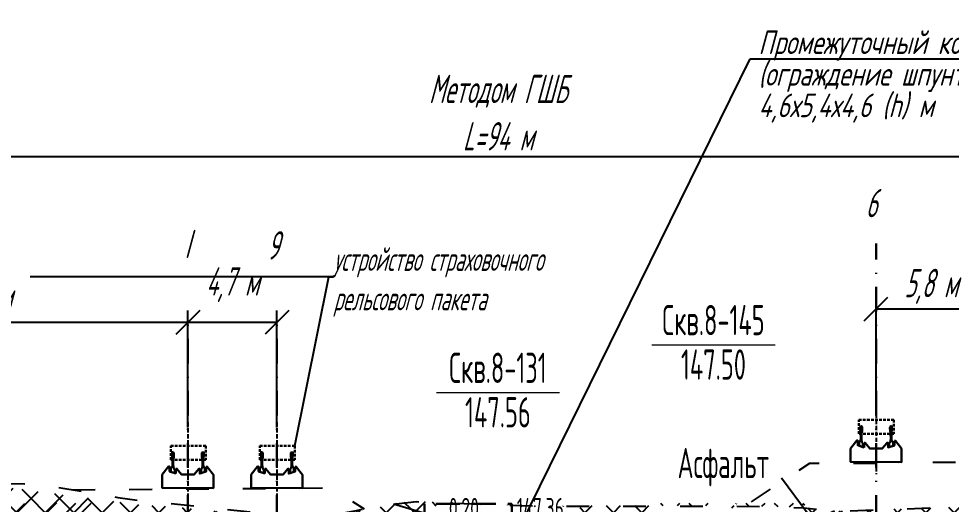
# Model space of a CAD drawing. Header units: metres. Extents: x -30 to 2050, y -904 to 400.
# Drawn here: x 590 to 688.5, y 225.1 to 276.5 of the extents above; entities that cross this region are included whole.
import ezdxf
from ezdxf import colors
from ezdxf.entities.mleader import LeaderData, LeaderLine
from ezdxf.enums import TextEntityAlignment as Align
from ezdxf.math import Vec2, Vec3

# ---------------------------------------------------------------- set-up
doc = ezdxf.new("R2010")
doc.units = ezdxf.units.M
doc.header["$LTSCALE"] = 0.2
for name, pattern in [('ACAD_ISO02W100', [15, 12, -3]), ('ACAD_ISO03W100', [30, 12, -18]), ('DASHDOT', [27, 13, -7, 0, -7]), ('DASHED', [7, 5, -2, 0]), ('HIDDEN2', [4.7625, 3.175, -1.5875]), ('штриховая', [19.05, 12.7, -6.35])]:
    doc.linetypes.add(name, pattern=pattern)
for name, color, linetype in [('PR_RD', 7, 'Continuous'), ('МГТ_ИГ_Геология', 252, 'Continuous'), ('Примыкания', 7, 'Continuous'), ('Таблица', 7, 'Continuous'), ('Узлы', 7, 'Continuous'), ('Футляры', 7, 'Continuous'), ('Чёрная земля', 7, 'ACAD_ISO03W100')]:
    doc.layers.add(name, color=color, linetype=linetype)
for name, color, linetype, lineweight in [('МГТ_НВК_В1_выноски', 7, 'Continuous', 30), ('МГТ_НВК_Земля сущ.', 7, 'ACAD_ISO02W100', 25), ('МГТ_НВК_котлованы', 7, 'Continuous', 30), ('МГТ_НВК_рабочий', 171, 'Continuous', 30), ('МГТ_НВК_страх. пакет', 242, 'Continuous', 30)]:
    doc.layers.add(name, color=color, linetype=linetype, lineweight=lineweight)
doc.styles.add('SPDS', font='SPDS', dxfattribs={"width": 0.7, "oblique": 15, "height": 2.5})
doc.styles.get("Standard").update_dxf_attribs({"font": 'SPDS.shx', "width": 0.7, "oblique": 15, "height": 3})
doc.styles.add('Стиль Simplex', font='simplex.shx')
doc.dimstyles.new('ISO-25', dxfattribs={"dimtxt": 2.5, "dimasz": 2.5, "dimexe": 1.25, "dimexo": 0.625, "dimtad": 1, "dimtxsty": 'Standard', "dimcen": 2.5, "dimadec": 0, "dimazin": 0, "dimtfac": 1, "dimtmove": 0, "dimatfit": 3, "dimfxl": 1, "dimarcsym": 0})
pattern_1 = [(225, (-5.6692, 480.7283), (3e-16, -3), [2.1213, -2.121341]), (315, (-7.1692, 482.2283), (3, 0), [2.1213, -2.121341]), (45, (-8.6692, 480.7283), (0, 3), [2.1213, -2.121341]), (135, (-7.1692, 479.2283), (-3, 3e-16), [2.1213, -2.121341])]

# ---------------------------------------------------------------- blocks, each defined once
blk = doc.blocks.new('_ArchTick')
at = {"color": 0, "linetype": 'ByBlock', "const_width": 0.15}
blk.add_lwpolyline([(-0.5, -0.5), (0.5, 0.5)], dxfattribs=at)
blk = doc.blocks.new('*D50')
at = {"layer": 'Defpoints', "color": 0, "transparency": 16777216}
for p in [(754.379, 261.904), (754.379, 232.463), (564.294, 227.727)]:
    blk.add_point(p, dxfattribs=at)
at = {"layer": 'Футляры', "color": 0, "lineweight": -2, "transparency": 16777216}
for p, q in [((564.294, 228.352), (564.294, 263.154)), ((754.379, 233.088), (754.379, 263.154)), ((564.294, 261.904), (754.379, 261.904))]:
    blk.add_line(p, q, dxfattribs=at)
at = {"layer": 'Футляры', "color": 0, "lineweight": -2, "transparency": 16777216, "xscale": 2.5, "yscale": 2.5, "zscale": 2.5, "rotation": 180}
blk.add_blockref('_ArchTick', (564.294, 261.904), dxfattribs=at)
at = {"layer": 'Футляры', "color": 0, "lineweight": -2, "transparency": 16777216, "xscale": 2.5, "yscale": 2.5, "zscale": 2.5}
blk.add_blockref('_ArchTick', (754.379, 261.904), dxfattribs=at)
at = {"layer": 'Футляры', "color": 0, "lineweight": 25, "transparency": 16777216, "insert": (640.668, 266.529), "char_height": 3, "attachment_point": 5}
blk.add_mtext('Методом ГШБ\\PL=94 м ', dxfattribs=at)
blk = doc.blocks.new('1')
at = {"layer": 'МГТ_НВК_Земля сущ.', "color": 251, "linetype": 'DASHED'}
blk.add_lwpolyline([(546.932, -1637.149), (546.932, -1645.38)], dxfattribs=at)
at = {"layer": 'МГТ_НВК_страх. пакет', "color": 251, "ltscale": 0.5, "extrusion": (0.033937, -0.002565, 0.999421)}
for p, q in [((538.572, -1640.461, 0.017), (538.555, -1640.714, 0.017)), ((538.638, -1640.776, 0.014), (538.586, -1640.757, 0.016)), ((538.758, -1640.293, 0.011), (539.421, -1640.337, -0.011)), ((538.758, -1640.293, 0.011), (539.421, -1640.338, -0.011)), ((538.834, -1641.579, -0.017), (538.865, -1641.13, 0.017)), ((539.208, -1641.602, -0.042), (539.239, -1641.151, -0.007)), ((539.57, -1640.78, -0.017), (539.588, -1640.511, -0.017)), ((537.937, -1642.166, 0), (537.945, -1642.05, 0)), ((538.536, -1641.909, -0.031), (537.995, -1642.006, -0.001)), ((539.475, -1641.988, -0.052), (539.937, -1642.138, -0.068)), ((537.937, -1642.166, 0), (537.923, -1642.391)), ((539.965, -1642.336, -0.069), (539.953, -1642.521, -0.069)), ((539.965, -1642.336, -0.069), (539.972, -1642.233, -0.069)), ((539.966, -1642.317, -0.069), (539.974, -1642.193, -0.069))]:
    blk.add_line(p, q, dxfattribs=at)
at = {"layer": 'МГТ_НВК_страх. пакет', "color": 251, "ltscale": 0.5, "extrusion": (0.033934, -0.002597, 0.999421)}
for p, q in [((539.075, -1640.313), (539.403, -1640.336, -0.011)), ((539.953, -1642.52, -0.069), (537.923, -1642.385, 0))]:
    blk.add_line(p, q, dxfattribs=at)
at = {"layer": 'МГТ_НВК_страх. пакет', "color": 251, "ltscale": 0.5, "extrusion": (-0.033937, -0.002565, 0.999421)}
for p, q in [((554.295, -1640.78, -0.017), (554.276, -1640.511, -0.017)), ((554.332, -1640.821, -0.016), (554.332, -1640.821, -0.016)), ((555.107, -1640.293, 0.011), (554.444, -1640.337, -0.011)), ((554.657, -1641.602, -0.042), (554.626, -1641.151, -0.007)), ((555.031, -1641.579, -0.017), (555, -1641.13, 0.017)), ((555.227, -1640.776, 0.014), (555.279, -1640.757, 0.016)), ((555.292, -1640.461, 0.017), (555.31, -1640.714, 0.017)), ((554.39, -1641.988, -0.052), (553.928, -1642.138, -0.068)), ((555.329, -1641.909, -0.031), (555.87, -1642.006, -0.001)), ((555.928, -1642.166, 0), (555.92, -1642.05, 0)), ((553.899, -1642.317, -0.069), (553.891, -1642.193, -0.069)), ((553.9, -1642.336, -0.069), (553.893, -1642.233, -0.069)), ((553.9, -1642.336, -0.069), (553.912, -1642.521, -0.069)), ((553.912, -1642.521, -0.069), (555.942, -1642.391, 0)), ((555.928, -1642.166, 0), (555.942, -1642.391))]:
    blk.add_line(p, q, dxfattribs=at)
at = {"layer": 'МГТ_НВК_страх. пакет', "color": 251, "ltscale": 0.5}
blk.add_line((540.633, -1642.059), (540.633, -1642.559), dxfattribs=at)
at = {"layer": 'МГТ_НВК_страх. пакет', "color": 251, "linetype": 'HIDDEN2', "lineweight": 30, "elevation": 0}
blk.add_lwpolyline([(537.877, -1639.631), (556.377, -1639.631), (556.377, -1641.131), (537.877, -1641.131)], close=True, dxfattribs=at)
at = {"layer": 'МГТ_НВК_страх. пакет', "color": 251, "ltscale": 0.5}
for points in [[(540.633, -1642.559), (537.233, -1642.337), (537.233, -1641.837), (536.733, -1641.837), (533.432, -1642.676)], [(556.633, -1641.847), (557.133, -1641.847), (560.432, -1642.689), (560.432, -1644.102), (533.432, -1644.089), (533.432, -1642.676)], [(540.767, -1642.059), (541.133, -1642.059), (540.633, -1642.059)], [(541.133, -1642.059), (543.632, -1642.68), (550.232, -1642.684), (552.733, -1642.065), (553.233, -1642.065), (553.232, -1642.565), (556.633, -1642.347), (556.633, -1641.847)]]:
    blk.add_lwpolyline(points, dxfattribs=at)
at = {"layer": 'МГТ_НВК_страх. пакет', "color": 251, "ltscale": 0.5, "extrusion": (0.033937, -0.002565, 0.999421)}
for centre, radius, start, end in [((-1595.461, -660.33, 22.502), 0.0417, 90.99823, 170.03879), ((-1595.202, -660.463, 22.502), 0.176, 1.24991, 91.92816), ((-1595.864, -660.263, 22.49), 0.365, 271.82593, 341.97579), ((-1595.922, -661.467, 22.502), 0.47, 24.50263, 80.5834), ((-1595.195, -661.131, 22.502), 0.174, 274.63797, 2.36301), ((-1595.453, -661.264, 22.502), 0.0423, 190.68043, 272.75695), ((-1596.846, -659.836, 22.468), 0.0547, 8.12824, 82.84232), ((-1596.293, -660.257, 22.456), 0.376, 196.12735, 268.52323), ((-1596.273, -661.411, 22.468), 0.404, 93.59736, 164.46112), ((-1596.831, -661.762, 22.468), 0.055, 272.04757, 345.58634)]:
    blk.add_arc(centre, radius, start, end, dxfattribs=at)
at = {"layer": 'МГТ_НВК_страх. пакет', "color": 251, "ltscale": 0.5, "extrusion": (-0.033937, -0.002565, 0.999421)}
for centre, radius, start, end in [((1677.631, 428.992, -14.62), 0.174, 177.63699, 265.36203), ((1677.889, 428.858, -14.62), 0.0423, 267.24305, 349.31957), ((1678.29, 428.745, -14.62), 0.374, 91.34386, 163.57011), ((1678.301, 429.859, -14.632), 0.365, 198.02421, 268.17407), ((1677.638, 429.66, -14.62), 0.176, 88.07184, 178.75009), ((1677.897, 429.792, -14.62), 0.0417, 9.96121, 89.00177), ((1678.709, 428.711, -14.654), 0.404, 15.53888, 86.40264), ((1678.73, 429.866, -14.666), 0.376, 271.47677, 343.87265), ((1679.282, 430.286, -14.654), 0.0547, 97.15768, 171.87176), ((1679.267, 428.36, -14.654), 0.055, 194.41366, 267.95243)]:
    blk.add_arc(centre, radius, start, end, dxfattribs=at)
blk = doc.blocks.new('_OBLIQUE')
at = {"color": 0, "linetype": 'ByBlock', "lineweight": -2}
blk.add_line((0.5, 0.5), (-0.5, -0.5), dxfattribs=at)
blk = doc.blocks.new('*D59')
at = {"layer": 'Defpoints', "color": 0, "transparency": 16777216}
for p in [(607.896, 244.366), (607.896, 232.607, 0), (564.294, 227.727)]:
    blk.add_point(p, dxfattribs=at)
at = {"layer": 'Примыкания', "color": 0, "lineweight": -2, "transparency": 16777216}
for p, q in [((564.294, 228.352), (564.294, 245.616)), ((607.896, 233.232), (607.896, 245.616)), ((564.294, 244.366), (607.896, 244.366))]:
    blk.add_line(p, q, dxfattribs=at)
at = {"layer": 'Примыкания', "color": 0, "lineweight": -2, "transparency": 16777216, "xscale": 2.5, "yscale": 2.5, "zscale": 2.5, "rotation": 180}
blk.add_blockref('_OBLIQUE', (564.294, 244.366), dxfattribs=at)
at = {"layer": 'Примыкания', "color": 0, "lineweight": -2, "transparency": 16777216, "xscale": 2.5, "yscale": 2.5, "zscale": 2.5}
blk.add_blockref('_OBLIQUE', (607.896, 244.366), dxfattribs=at)
at = {"layer": 'Примыкания', "color": 0, "transparency": 16777216, "insert": (586.095, 246.777), "char_height": 3, "attachment_point": 5}
blk.add_mtext('21,8 м', dxfattribs=at)
blk = doc.blocks.new('*D60')
at = {"layer": 'Defpoints', "color": 0, "transparency": 16777216}
for p in [(617.296, 244.366), (607.894, 232.61), (617.296, 232.607, 0)]:
    blk.add_point(p, dxfattribs=at)
at = {"layer": 'Примыкания', "color": 0, "lineweight": -2, "transparency": 16777216}
for p, q in [((607.894, 233.235), (607.894, 245.616)), ((617.296, 233.232), (617.296, 245.616)), ((607.894, 244.366), (617.296, 244.366))]:
    blk.add_line(p, q, dxfattribs=at)
at = {"layer": 'Примыкания', "color": 0, "lineweight": -2, "transparency": 16777216, "xscale": 2.5, "yscale": 2.5, "zscale": 2.5, "rotation": 180}
blk.add_blockref('_OBLIQUE', (607.894, 244.366), dxfattribs=at)
at = {"layer": 'Примыкания', "color": 0, "lineweight": -2, "transparency": 16777216, "xscale": 2.5, "yscale": 2.5, "zscale": 2.5}
blk.add_blockref('_OBLIQUE', (617.296, 244.366), dxfattribs=at)
at = {"layer": 'Примыкания', "color": 0, "transparency": 16777216, "insert": (612.595, 248.339), "char_height": 3, "attachment_point": 5}
blk.add_mtext('4,7 м', dxfattribs=at)
blk = doc.blocks.new('*D65')
at = {"layer": 'Defpoints', "color": 0, "transparency": 16777216}
for p in [(680.579, 245.752), (692.213, 235.083), (680.579, 234.064)]:
    blk.add_point(p, dxfattribs=at)
at = {"layer": 'Примыкания', "color": 0, "lineweight": -2, "transparency": 16777216}
for p, q in [((680.579, 234.689), (680.579, 247.002)), ((692.213, 235.708), (692.213, 247.002)), ((692.213, 245.752), (680.579, 245.752))]:
    blk.add_line(p, q, dxfattribs=at)
at = {"layer": 'Примыкания', "color": 0, "lineweight": -2, "transparency": 16777216, "xscale": 2.5, "yscale": 2.5, "zscale": 2.5, "rotation": 180}
blk.add_blockref('_OBLIQUE', (680.579, 245.752), dxfattribs=at)
at = {"layer": 'Примыкания', "color": 0, "lineweight": -2, "transparency": 16777216, "xscale": 2.5, "yscale": 2.5, "zscale": 2.5}
blk.add_blockref('_OBLIQUE', (692.213, 245.752), dxfattribs=at)
at = {"layer": 'Примыкания', "color": 0, "transparency": 16777216, "insert": (686.396, 248.163), "char_height": 3, "attachment_point": 5}
blk.add_mtext('5,8 м', dxfattribs=at)
blk = doc.blocks.new('_None')
blk = doc.blocks.new('usl_1')
for p, q in [((2.828, 1.414), (6.364, 4.95)), ((0, 0), (3.536, 3.536)), ((3.536, 3.536), (2.828, 1.414))]:
    blk.add_line(p, q)
blk.add_circle((0, -0.5), 0.5)

msp = doc.modelspace()

# ---------------------------------------------------------------- hatches: boundary and pattern name
at = {"layer": 'МГТ_ИГ_Геология'}
h = msp.add_hatch(dxfattribs=at)
h.set_pattern_fill('GR24', color=251, scale=10, style=0, pattern_type=2)
h.set_pattern_definition(pattern_1)
h.paths.add_polyline_path([(549.68481, 228.70534), (547.99696, 228.81833), (544.03014, 237.43874), (542.42506, 243.20445), (541.40773, 246.1227), (541.38081, 246.11235), (541.38081, 216.63839), (549.68481, 216.63839)])
h.paths.add_polyline_path([(586.52517, 222.67854), (587.342, 223.92347), (588.08246, 225.42334), (588.89759, 227.318), (586.07198, 227.34692), (582.445, 227.26818), (581.04815, 227.22275), (566.95929, 227.54754), (563.58231, 227.77377), (560.51989, 227.97903), (553.37266, 228.45845), (551.68481, 228.57145), (551.68481, 216.63839), (576.00923, 215.38227), (579.47344, 217.45064), (582.1061, 219.07458), (584.05826, 220.39396), (585.48093, 221.54866)])
edge = h.paths.add_edge_path(flags=0)
edge.add_arc((564.21518, 222.07951), 0.18278, 0, 360)
edge = h.paths.add_edge_path(flags=16)
edge.add_arc((609.1307, 219.02157), 0.44166, 0, 360)
h.paths.add_polyline_path([(663.30572, 224.96632), (658.38654, 224.96102), (645.20604, 224.9414), (641.63921, 225.06247), (641.63921, 222.16213), (663.30572, 221.9674)])
h.paths.add_polyline_path([(639.63921, 225.13035), (633.72502, 225.33108), (631.66828, 225.42991), (629.59477, 225.18467), (639.63921, 222.18011)], flags=17)
h.paths.add_polyline_path([(663.30572, 221.9674), (641.63921, 222.16213), (641.63921, 212.09641), (663.30572, 209.9674)])
h.paths.add_polyline_path([(676.18466, 224.41415), (672.59888, 224.77429), (665.32651, 224.9674), (665.30572, 224.9674), (665.30572, 222.11455), (672.00759, 222.60765)])
h.paths.add_polyline_path([(665.75572, 221.9174), (673.04619, 221.9174), (673.04619, 225.2174), (665.75572, 225.2174)])
h.paths.add_polyline_path([(642.08921, 212.04641), (649.31778, 212.04641), (649.31778, 215.34641), (642.08921, 215.34641)], flags=17)
h.paths.add_polyline_path([(634.37492, 212.04641), (639.18921, 212.04641), (639.18921, 215.34641), (634.37492, 215.34641)])
h.paths.add_polyline_path([(657.79381, 221.9174), (662.85572, 221.9174), (662.85572, 225.2174), (657.79381, 225.2174)])
h.paths.add_polyline_path([(658.04143, 209.9174), (662.85572, 209.9174), (662.85572, 213.2174), (658.04143, 213.2174)])
h.paths.add_polyline_path([(544.42052, 216.58839), (549.23481, 216.58839), (549.23481, 219.88839), (544.42052, 219.88839)])
h.paths.add_polyline_path([(552.13481, 216.58839), (559.42528, 216.58839), (559.42528, 219.88839), (552.13481, 219.88839)], flags=17)
h.paths.add_polyline_path([(629.79942, 225.12345), (620.28911, 223.38329), (606.2566, 224.8521), (603.16095, 225.00361), (588.78628, 226.93026), (588.73453, 226.93899), (588.08246, 225.42334), (587.342, 223.92347), (586.52517, 222.67854), (585.48093, 221.54866), (584.05826, 220.39396), (582.1061, 219.07458), (579.47344, 217.45064), (576.00923, 215.38227), (639.63921, 212.09641), (639.63921, 222.18011)])
h.paths.add_polyline_path([(649.31778, 224.93588), (643.59489, 224.84302), (642.08921, 224.91551), (642.08921, 223.04641), (649.31778, 223.04641)], flags=16)
h.paths.add_polyline_path([(639.18921, 225.05512), (636.32666, 225.19293), (634.1273, 225.2694), (634.1273, 223.04641), (639.18921, 223.04641)], flags=16)
h.paths.add_polyline_path([(610.08622, 217.37157), (614.21956, 217.37157), (614.21956, 220.67157), (610.08622, 220.67157)], flags=8)
edge = h.paths.add_edge_path(flags=16)
edge.add_arc((612.15289, 219.02157), 3.27292, 0, 360)
h.paths.add_polyline_path([(542.92726, 220.42951), (548.73202, 220.42951), (548.73202, 223.72951), (542.92726, 223.72951)], flags=24)
edge = h.paths.add_edge_path(flags=16)
edge.add_arc((545.82964, 222.07951), 3.27292, 0, 360)
h.paths.add_polyline_path([(563.34378, 225.39788), (576.78623, 225.39788), (576.78623, 220.10326), (563.34378, 220.10326)], flags=16)
h.paths.add_polyline_path([(565.51785, 220.89832), (573.18409, 220.89832), (574.25712, 224.90294), (566.59088, 224.90294)], flags=8)
h = msp.add_hatch(dxfattribs=at)
h.set_pattern_fill('GR24', color=251, scale=10, style=0, pattern_type=2)
h.set_pattern_definition(pattern_1)
h.paths.add_polyline_path([(780.33811, 229.78691), (765.01224, 232.02349), (764.64581, 231.96248), (759.05962, 231.19535), (755.52478, 230.39774), (755.18336, 234.20072), (754.31763, 234.19702), (743.63152, 234.14916), (736.27397, 233.28178), (736.04988, 231.5154), (735.47445, 225.97593), (728.93265, 226.105), (726.81304, 225.99516), (685.38773, 224.69464), (676.50506, 224.37615), (676.17375, 224.40943), (672.00759, 222.60765), (665.30572, 222.11455), (665.30572, 209.9674), (688.5686, 204.65629), (754.35515, 213.72826), (780.33811, 212.63666)])
h.paths.add_polyline_path([(696.84325, 218.08222, -1), (690.2974, 218.08222, -1)], flags=16)
h.paths.add_polyline_path([(772.16727, 202.04456, -1), (765.62143, 202.04456, -1)])
h.paths.add_polyline_path([(775.07382, 228.58666), (779.88811, 228.58666), (779.88811, 231.88666), (775.07382, 231.88666)], flags=24)
h.paths.add_polyline_path([(775.07382, 212.58666), (779.88811, 212.58666), (779.88811, 215.88666), (775.07382, 215.88666)], flags=25)
h.paths.add_polyline_path([(762.53224, 214.37683), (767.42747, 214.37683), (767.42747, 220.37683), (762.53224, 220.37683)], flags=24)
h.paths.add_polyline_path([(665.75572, 209.9174), (673.04619, 209.9174), (673.04619, 213.2174), (665.75572, 213.2174)], flags=24)
h.paths.add_polyline_path([(665.75572, 221.9174), (673.04619, 221.9174), (673.04619, 225.2174), (665.75572, 225.2174)], flags=24)
h.paths.add_polyline_path([(731.00323, 219.83963), (744.44568, 219.83963), (744.44568, 214.54501), (731.00323, 214.54501)], flags=16)
h.paths.add_polyline_path([(733.20504, 215.44363), (740.75504, 215.44363), (741.80033, 219.34469), (734.25033, 219.34469)], flags=8)

# ---------------------------------------------------------------- linework, layer by layer
at = {"layer": 'МГТ_ИГ_Геология', "linetype": 'Continuous', "lineweight": 0}
for p, q in [((656.90624, 241.99641), (669.90624, 241.99641)), ((634.13921, 236.94835), (647.13921, 236.94835))]:
    msp.add_line(p, q, dxfattribs=at)
at = {"layer": 'МГТ_ИГ_Геология', "linetype": 'Continuous', "lineweight": 25, "flags": 128}
for points in [[(673.30335, 224.22248), (670.59069, 227.87957)], [(629.59477, 225.18467), (639.63921, 222.18011), (663.30572, 221.9674), (672.00759, 222.60765), (676.18466, 224.41415)]]:
    msp.add_lwpolyline(points, dxfattribs=at)
at = {"layer": 'МГТ_НВК_В1_выноски', "color": 34, "linetype": 'штриховая', "flags": 128}
msp.add_lwpolyline([(632.90024, 225.17435), (632.90024, 179.17435), (642.10024, 179.17435), (642.10024, 225.17435), (632.90024, 225.17435)], dxfattribs=at)
at = {"layer": 'МГТ_НВК_котлованы', "linetype": 'DASHDOT', "lineweight": 30, "flags": 128}
for points in [[(680.57877, 130), (680.57891, 252.68544)], [(607.89445, 130), (607.89445, 244.36591)], [(617.29445, 130), (617.29445, 244.36591)]]:
    msp.add_lwpolyline(points, dxfattribs=at)
at = {"layer": 'Чёрная земля', "flags": 128}
for points in [[(564.29445, 227.72656), (567.31738, 227.52404), (581.40601, 227.19921), (582.80329, 227.24465), (586.43167, 227.32341), (592.08172, 227.26559), (600.48916, 225.84793), (604.08108, 225.36649), (604.85483, 225.32861), (621.17414, 223.62043), (625.52628, 224.41678), (627.8764, 224.91538), (632.02752, 225.40634), (634.08648, 225.30739), (645.56508, 224.91779), (658.74177, 224.93738), (665.64389, 224.9448), (672.95842, 224.75056), (676.54259, 224.39058), (685.42526, 224.70906), (726.85056, 226.00959), (728.97018, 226.11943), (735.51198, 225.99036), (736.0874, 231.52982), (736.3115, 233.29621), (743.66904, 234.16359), (754.35515, 234.21144)], [(680.57877, 229.60001), (735.938, 229.44067)], [(680.57888, 229.44073), (673.55003, 229.44073), (667.20344, 225.2563)], [(595.7072, 226.65426), (623.04139, 226.85359), (626.51571, 224.6267)]]:
    msp.add_lwpolyline(points, dxfattribs=at)

# ---------------------------------------------------------------- block references
at = {"layer": 'PR_RD'}
for p in [(584.3026, 220.24764), (587.7026, 220.35159), (589.7026, 220.29367), (591.3026, 220.2773)]:
    msp.add_blockref('usl_1', p, dxfattribs=at)
at = {"layer": 'МГТ_НВК_рабочий', "xscale": 0.2}
for p in [(571.19242, 1873.69541), (498.50809, 1870.94253), (507.90809, 1870.94253)]:
    msp.add_blockref('1', p, dxfattribs=at)

# ---------------------------------------------------------------- texts
at = {"layer": 'МГТ_ИГ_Геология', "lineweight": 25, "style": 'Стиль Simplex', "width": 0.5625}
for s, p in [('Скв.8-145', (663.40624, 242.99641)), ('Скв.8-131', (640.63921, 237.94835))]:
    msp.add_text(s, height=3.2, dxfattribs=at).set_placement(p, align=Align.CENTER)
for s, p in [('147.50', (663.40624, 241.49641)), ('147.56', (640.63921, 236.44835))]:
    msp.add_text(s, height=3.2, dxfattribs=at).set_placement(p, align=Align.TOP_CENTER)
at = {"layer": 'МГТ_ИГ_Геология', "linetype": 'Continuous', "lineweight": 25, "style": 'Стиль Simplex', "width": 0.5625}
msp.add_text('Асфальт', height=3.2, dxfattribs=at).set_placement((664.44894, 231.08576), align=Align.TOP_CENTER)
at = {"layer": 'МГТ_ИГ_Геология', "lineweight": 25, "style": 'Стиль Simplex', "width": 0.590909}
msp.add_text('0.20', height=2.2, dxfattribs=at).set_placement((638.63921, 223.59641), align=Align.RIGHT)
msp.add_text('147.36', height=2.2, dxfattribs=at).set_placement((642.63921, 223.59641))
at = {"layer": 'Узлы', "oblique": 15.0000004, "width": 0.7}
for s, p in [('6', (679.47436, 255.47139)), ('9', (616.25569, 250.99196))]:
    msp.add_text(s, height=3, rotation=0.0000025, dxfattribs=at).set_placement(p)
msp.add_text('I', height=3, dxfattribs=at).set_placement((607.54931, 251.15343))

# ---------------------------------------------------------------- dimensions: what is measured, and where the dimension line sits
at = {"layer": 'Примыкания'}
for base, p1, p2, text, picture, middle in [((617.29605, 244.36591), (607.89445, 232.60995), (617.29605, 232.60713, 0), '4,7 м', '*D60', (612.59525, 248.33912)), ((680.57889, 245.75248), (692.21266, 235.08313), (680.57889, 234.06444), '5,8 м', '*D65', (686.39578, 248.1632)), ((607.89605, 244.36591), (564.29445, 227.72656), (607.89605, 232.60713, 0), '21,8 м', '*D59', (586.09525, 246.77662))]:
    dim = msp.add_linear_dim(base=base, p1=p1, p2=p2, text=text, dimstyle='ISO-25', override={"dimlfac": 0.1, "dimblk": 'OBLIQUE', "dimtmove": 2}, dxfattribs=at)
    dim.commit()
    dim.dimension.update_dxf_attribs({"geometry": picture, "text_midpoint": middle})
at = {"layer": 'Футляры', "lineweight": 25}
dim = msp.add_linear_dim(base=(754.37903, 261.90438), p1=(564.29445, 227.72656), p2=(754.37903, 232.46321), text='Методом ГШБ\\PL=94 м ', dimstyle='ISO-25', override={"dimblk1": 'ArchTick', "dimblk2": 'ArchTick', "dimsah": 1}, dxfattribs=at)
dim.commit()
dim.dimension.update_dxf_attribs({"geometry": '*D50', "text_midpoint": (640.66829, 261.90438), "dimtype": 160})

# ---------------------------------------------------------------- leaders
at = {"layer": 'Таблица'}
ml = msp.add_multileader_mtext('Standard', dxfattribs=at)
ml.set_content('устройство страховочного рельсового пакета', color=256, style='SPDS')
ml.set_leader_properties()
ml.set_arrow_properties(name='NONE')
ml.build(insert=Vec2(0, 0))
ml.multileader.update_dxf_attribs({"text_left_attachment_type": 6, "text_right_attachment_type": 6, "dogleg_length": 0.5, "arrow_head_size": 1})
ctx = ml.context
ctx.base_point, ctx.char_height, ctx.arrow_head_size, ctx.landing_gap_size, ctx.plane_origin = Vec3(623.28383, 249.16568, 0), 2.5, 1, 0, Vec3(-1279.85786, 974.33292, 0)
ctx.left_attachment, ctx.right_attachment = 6, 6
notes = []
notes.append((ctx, [(1, (1, 1, 0), (622.78383, 249.16568, 0), (1, 0), 0.5, [(0, [(619.18358, 231.31156, 0)], 0, [])])]))
ctx.mtext.insert, ctx.mtext.width, ctx.mtext.defined_height, ctx.mtext.line_spacing_style, ctx.mtext.flow_direction = Vec3(623.28383, 252.29068, 0), 31.743552, 7.95956, 2, 5
for ctx, leaders in notes:
    for number, flags, end, landing, length, lines in leaders:
        leader = LeaderData()
        leader.index, (leader.has_last_leader_line, leader.has_dogleg_vector, leader.attachment_direction) = number, flags
        leader.last_leader_point, leader.dogleg_vector, leader.dogleg_length = Vec3(end), Vec3(landing), length
        for number, points, colour, breaks in lines:
            line = LeaderLine()
            line.index, line.vertices, line.color, line.breaks = number, Vec3.list(points), colors.encode_raw_color(colour), breaks
            leader.lines.append(line)
        ctx.leaders.append(leader)

# ---------------------------------------------------------------- next in the draw order: leaders
at = {"layer": 'Футляры', "color": 34}
ml = msp.add_multileader_mtext('Standard', dxfattribs=at)
ml.set_content('\\A1;{\\Fspds|c204;\\Q15;\\W0.9;Промежуточный котлован \\P(ограждение шпунт Ларсен Л5-УМ)\\P4,6х5,4х4,6 (h) м}', color=34)
ml.set_leader_properties(lineweight=-1)
ml.build(insert=Vec2(0, 0))
ml.multileader.update_dxf_attribs({"text_left_attachment_type": 6, "text_right_attachment_type": 6, "dogleg_length": 0.36, "arrow_head_size": 0.18})
ctx = ml.context
ctx.base_point, ctx.char_height, ctx.arrow_head_size, ctx.landing_gap_size, ctx.plane_origin = Vec3(667.65272, 272.21525), 2.5, 0.18, 0.5, Vec3(668.99053, 356.31465)
ctx.left_attachment, ctx.right_attachment = 6, 6
notes = []
notes.append((ctx, [(0, (1, 1, 0), (667.29272, 272.21525), (1, 0), 0.36, [(0, [(642.10024, 220.98831)], 0, [])])]))
ctx.mtext.insert, ctx.mtext.defined_height, ctx.mtext.line_spacing_factor, ctx.mtext.flow_direction = Vec3(668.15272, 275.21525), 0.11224, 0.8, 5
ctx.mtext.has_bg_fill, ctx.mtext.bg_color, ctx.mtext.bg_scale_factor, ctx.mtext.bg_transparency, ctx.mtext.use_window_bg_color = 1, -1027028792, 1.5, 0, 1
for ctx, leaders in notes:
    for number, flags, end, landing, length, lines in leaders:
        leader = LeaderData()
        leader.index, (leader.has_last_leader_line, leader.has_dogleg_vector, leader.attachment_direction) = number, flags
        leader.last_leader_point, leader.dogleg_vector, leader.dogleg_length = Vec3(end), Vec3(landing), length
        for number, points, colour, breaks in lines:
            line = LeaderLine()
            line.index, line.vertices, line.color, line.breaks = number, Vec3.list(points), colors.encode_raw_color(colour), breaks
            leader.lines.append(line)
        ctx.leaders.append(leader)

doc.saveas('drawing.dxf')
